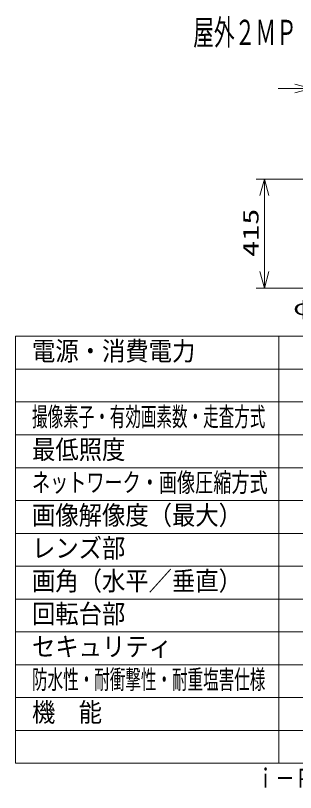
# Model space of a CAD drawing. Units: millimetres on the paper. Extents: x -62 to 65, y -59 to 59.
# Drawn here: x -62.5 to -20, y -59 to 59.3 of the extents above; entities that cross this region are included whole.
import ezdxf
from ezdxf.enums import TextEntityAlignment as Align

# ---------------------------------------------------------------- set-up
doc = ezdxf.new("R2010")
doc.units = ezdxf.units.MM
for name, color, linetype, lineweight in [('0-0_MOJI1', 7, 'Continuous', 9), ('0-2_WAKU', 4, 'Continuous', 9), ('0-4_SUNPO', 7, 'Continuous', 9), ('0-5_0', 7, 'Continuous', 9)]:
    doc.layers.add(name, color=color, linetype=linetype, lineweight=lineweight)
doc.layers.add('0-1_相当品', color=4, linetype='Continuous')
doc.styles.add('ＭＳ ゴシック', font='')
doc.styles.get('ＭＳ ゴシック').set_extended_font_data('MS Gothic')

# ---------------------------------------------------------------- blocks, each defined once
blk = doc.blocks.new('_Open30')
at = {"layer": '0-5_0'}
blk.add_line((0, 0), (-1, 0), dxfattribs=at)
blk.add_lwpolyline([(-1, 0.2679), (0, 0), (-1, -0.2679)], dxfattribs=at)

msp = doc.modelspace()

# ---------------------------------------------------------------- linework, layer by layer
at = {"layer": '0-2_WAKU', "color": 3}
for p, q in [((62.508, 10.449), (-62.492, 10.449)), ((-62.492, -54.551), (-62.492, 10.449)), ((-22.492, -54.551), (-22.492, 10.449)), ((-62.492, -54.551), (62.508, -54.551))]:
    msp.add_line(p, q, dxfattribs=at)
at = {"layer": '0-2_WAKU'}
for p, q in [((62.508, 5.449), (-62.492, 5.449)), ((62.508, 0.449), (-62.492, 0.449)), ((62.508, -4.551), (-62.492, -4.551)), ((62.508, -9.551), (-62.492, -9.551)), ((-62.492, -14.551), (62.508, -14.551)), ((-62.492, -19.551), (62.508, -19.551)), ((-62.492, -24.551), (62.508, -24.551)), ((-62.492, -29.551), (62.508, -29.551)), ((-62.492, -34.551), (62.508, -34.551)), ((62.508, -39.551), (-62.492, -39.551)), ((62.508, -44.551), (-62.492, -44.551)), ((62.508, -49.551), (-62.492, -49.551))]:
    msp.add_line(p, q, dxfattribs=at)
at = {"layer": '0-4_SUNPO'}
for p, q in [((-20.051, 48.175), (-22.551, 48.175)), ((-17.207, 34.395), (-25.923, 34.395)), ((-24.673, 31.895), (-24.673, 20.295)), ((-17.37, 17.795), (-25.923, 17.795))]:
    msp.add_line(p, q, dxfattribs=at)

# ---------------------------------------------------------------- block references
at = {"layer": '0-4_SUNPO', "xscale": 2.5, "yscale": 2.5}
msp.add_blockref('_Open30', (-17.551, 48.175), dxfattribs=at)
for p, rotation in [((-24.673, 34.395), 90), ((-24.673, 17.795), 270)]:
    msp.add_blockref('_Open30', p, dxfattribs=dict(at, rotation=rotation))

# ---------------------------------------------------------------- texts
at = {"layer": '0-0_MOJI1', "style": 'ＭＳ ゴシック'}
for s, height, width, p in [('屋外２ＭＰ\u3000ＩＲＰＴＺＮＷカメラ耐塩害（耐重塩害、天吊金具付）', 3.849, 0.6, (-35.492, 53.637)), ('電源・消費電力', 2.889, 0.9, (-59.992, 5.894)), ('撮像素子・有効画素数・走査方式', 2.889, 0.6, (-59.992, -4.106)), ('最低照度', 2.889, 0.9, (-59.992, -9.106)), ('ネットワーク・画像圧縮方式', 2.886, 0.7, (-59.992, -14.106)), ('画像解像度（最大）', 2.889, 0.9, (-59.992, -19.106)), ('レンズ部', 2.889, 0.9, (-59.992, -24.106)), ('画角（水平／垂直）', 2.889, 0.9, (-59.992, -29.106)), ('回転台部', 2.889, 0.9, (-59.992, -34.106)), ('セキュリティ', 2.889, 0.9, (-59.992, -39.106)), ('防水性・耐衝撃性・耐重塩害仕様', 2.889, 0.6, (-59.992, -44.106)), ('機\u3000能', 2.889, 0.9, (-59.992, -49.106))]:
    msp.add_text(s, height=height, dxfattribs=dict(at, width=width)).set_placement(p, align=Align.BOTTOM_LEFT)
at = {"layer": '0-1_相当品', "style": 'ＭＳ ゴシック', "width": 0.75}
msp.add_text('ｉ－ＰＲＯ：ＷＶ－Ｓ６５３２ＬＮＳＵＸ＋ＷＶ－Ｑ１２１ＢＳＵＸ', height=2.889, dxfattribs=at).set_placement((-25.972, -59.142), align=Align.BOTTOM_LEFT)
at = {"layer": '0-4_SUNPO', "style": 'ＭＳ ゴシック', "width": 1.5}
msp.add_text('415', height=2.405, rotation=90, dxfattribs=at).set_placement((-24.835, 22.524), align=Align.BOTTOM_LEFT)
at = {"layer": '0-4_SUNPO', "style": 'ＭＳ ゴシック', "width": 1.3}
msp.add_text('φ226', height=2.405, dxfattribs=at).set_placement((-20.295, 12.957), align=Align.BOTTOM_LEFT)

doc.saveas('drawing.dxf')
